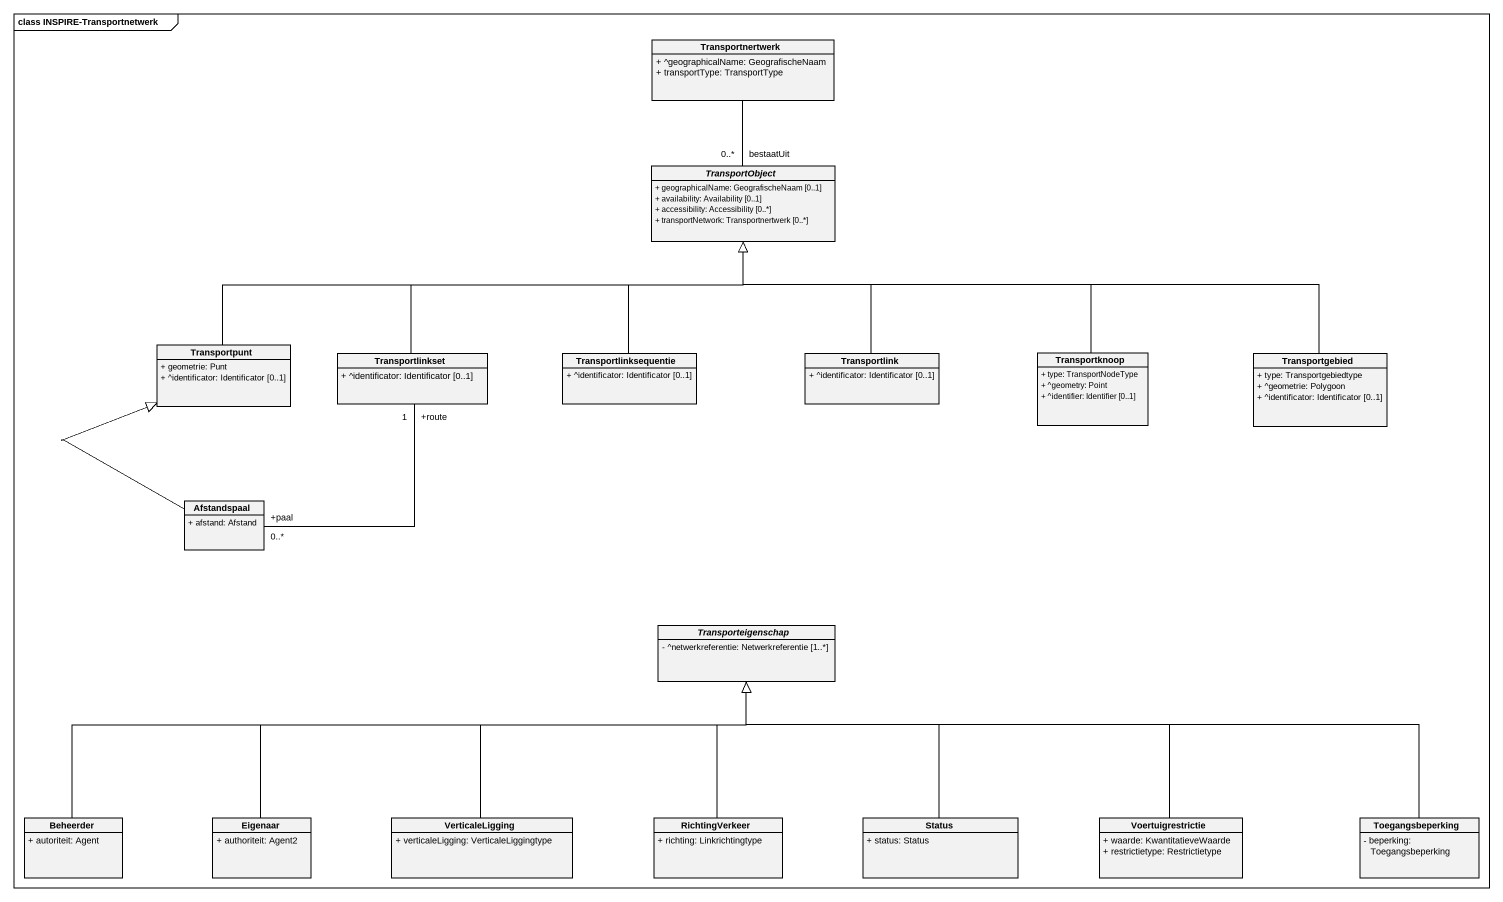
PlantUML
@startuml
mainframe class INSPIRE-Transportnetwerk
hide circle
hide empty members
skinparam classAttributeIconSize 0
class Transportnertwerk {
  + ^geographicalName: GeografischeNaam
  + transportType: TransportType
}
abstract class TransportObject {
  + geographicalName: GeografischeNaam [0..1]
  + availability: Availability [0..1]
  + accessibility: Accessibility [0..*]
  + transportNetwork: Transportnertwerk [0..*]
}
class Transportpunt {
  + geometrie: Punt
  + ^identificator: Identificator [0..1]
}
class Transportlinkset {
  + ^identificator: Identificator [0..1]
}
class Transportlinksequentie {
  + ^identificator: Identificator [0..1]
}
class Transportlink {
  + ^identificator: Identificator [0..1]
}
class Transportknoop {
  + type: TransportNodeType
  + ^geometry: Point
  + ^identifier: Identifier [0..1]
}
class Transportgebied {
  + type: Transportgebiedtype
  + ^geometrie: Polygoon
  + ^identificator: Identificator [0..1]
}
class Afstandspaal {
  + afstand: Afstand
}
abstract class Transporteigenschap {
  - ^netwerkreferentie: Netwerkreferentie [1..*]
}
class Beheerder {
  + autoriteit: Agent
}
class Eigenaar {
  + authoriteit: Agent2
}
class VerticaleLigging {
  + verticaleLigging: VerticaleLiggingtype
}
class RichtingVerkeer {
  + richting: Linkrichtingtype
}
class Status {
  + status: Status
}
class Voertuigrestrictie {
  + waarde: KwantitatieveWaarde
  + restrictietype: Restrictietype
}
class Toegangsbeperking {
  - beperking: Toegangsbeperking
}
Transportnertwerk -- "bestaatUit\n0..*" TransportObject
Transportpunt -right-|> TransportObject
Transportlinkset -right-|> TransportObject
Transportlinksequentie -up-|> TransportObject
Transportlink -up-|> TransportObject
Transportknoop -left-|> TransportObject
Transportgebied -left-|> TransportObject
Afstandspaal -up-|> Transportpunt
Afstandspaal "+paal\n0..*" -up- "+route\n1" Transportlinkset
Beheerder -right-|> Transporteigenschap
Eigenaar -right-|> Transporteigenschap
VerticaleLigging -up-|> Transporteigenschap
RichtingVerkeer -up-|> Transporteigenschap
Status -up-|> Transporteigenschap
Voertuigrestrictie -left-|> Transporteigenschap
Toegangsbeperking -left-|> Transporteigenschap
@enduml
